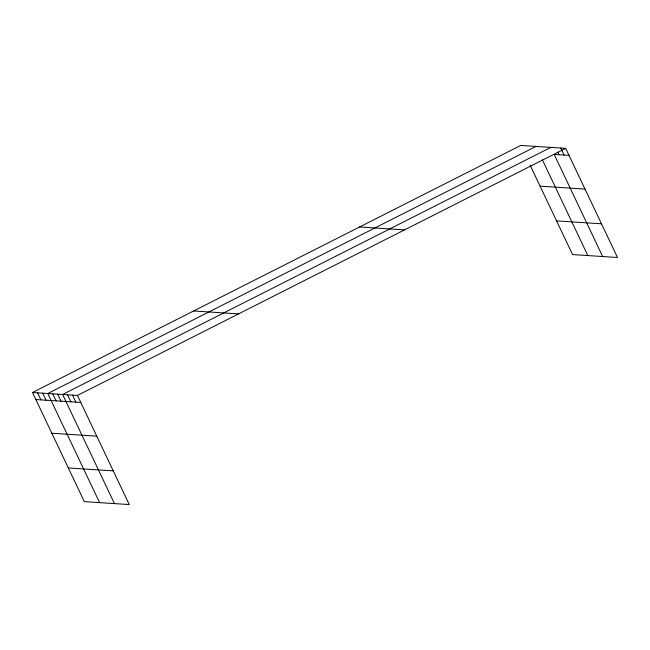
<?xml version="1.0" encoding="UTF-8"?>
<svg xmlns="http://www.w3.org/2000/svg" width="650" height="650" viewBox="0 0 650 650"><rect width="100%" height="100%" fill="white"/><g stroke="black" fill="none" stroke-linecap="round" stroke-linejoin="round"><path stroke-width="0.97" d="M32.5 392.511L77.439 395.428L129.261 504.562L84.321 501.646L32.5 392.511L520.739 145.438L565.679 148.354L617.5 257.489L572.561 254.572L530.132 165.222M536.014 146.429L47.783 393.502L99.604 502.637M550.851 147.396L62.611 394.469L114.433 503.596M77.439 395.428L565.679 148.354M569.018 155.391L554.19 154.424L602.672 256.531M540.077 186.16L585.016 189.085M556.562 220.878L601.502 223.795M359.621 226.972L404.56 229.889M193.619 310.976L238.558 313.893M35.839 399.539L80.779 402.464M51.837 433.233L96.777 436.158M68.323 467.951L113.263 470.868M560.739 148.037L564.078 155.074M557.879 152.108L559.13 154.749M542.384 159.835L587.836 255.564M72.499 395.111L75.839 402.139M67.551 394.786L70.891 401.822M57.671 394.144L61.011 401.18M52.723 393.827L56.062 400.855M42.689 393.169L46.028 400.205M37.594 392.844L40.934 399.872"/></g></svg>
